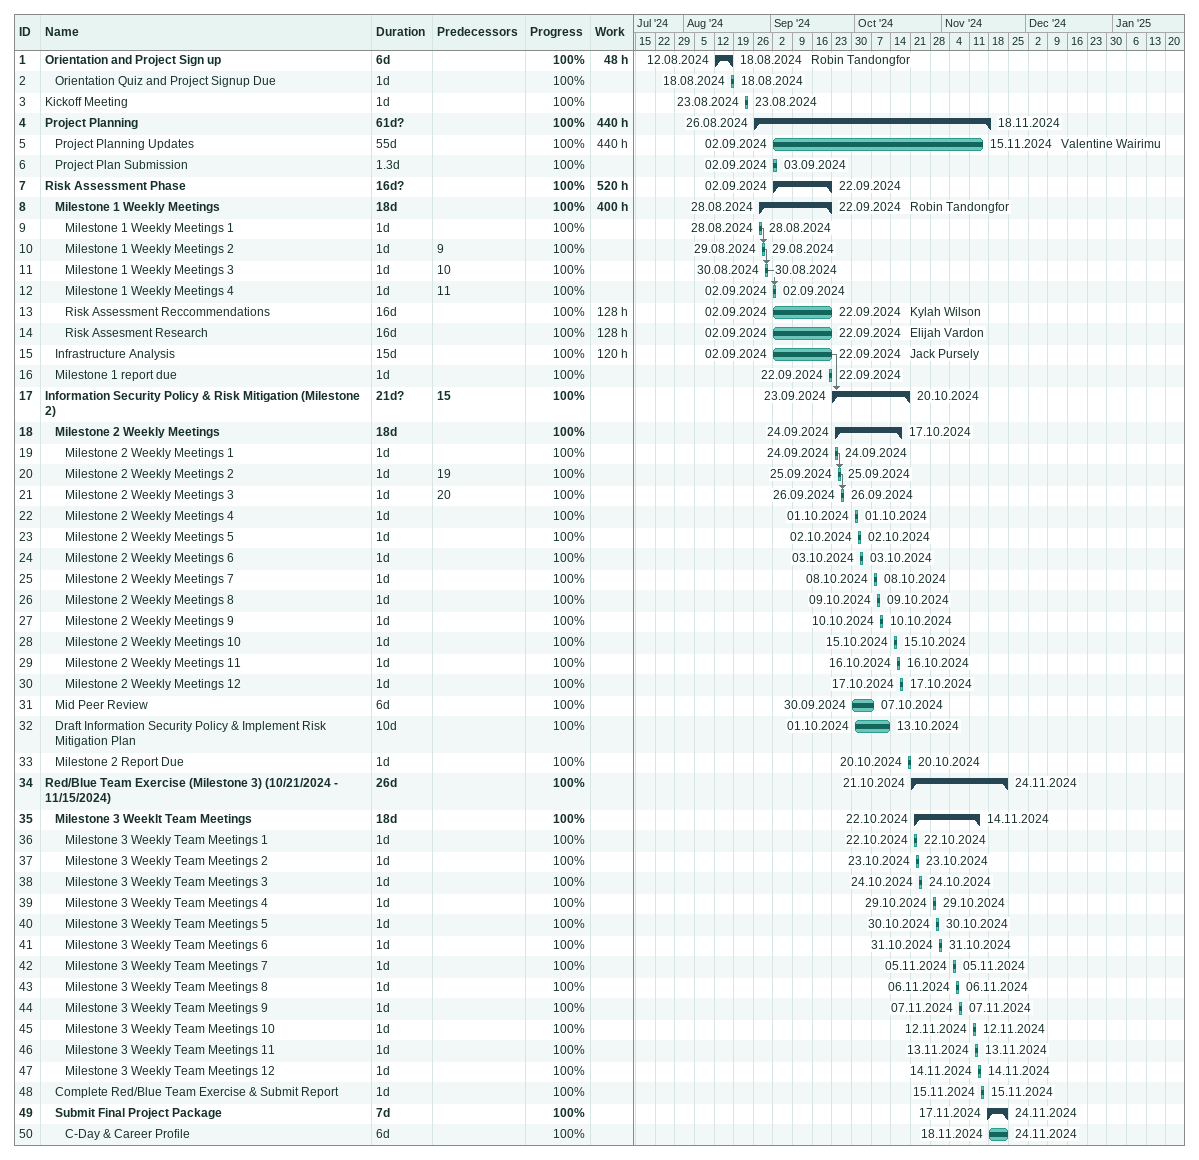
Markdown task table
| ID | Level | Task | Duration | Start | Finish | Predecessors | Resources | % complete | Work (h) |
|---|---|---|---|---|---|---|---|---|---|
| 1 | 1 | **Orientation and Project Sign up** | 6d | 2024-08-12 | 2024-08-18 |  | Robin Tandongfor | 100 | 48 |
| 2 | 2 | Orientation Quiz and Project Signup Due | 1d | 2024-08-18 | 2024-08-18 |  |  | 100 |  |
| 3 | 1 | Kickoff Meeting | 1d | 2024-08-23 | 2024-08-23 |  |  | 100 |  |
| 4 | 1 | **Project Planning** | 61d? | 2024-08-26 | 2024-11-18 |  |  | 100 | 440 |
| 5 | 2 | Project Planning Updates | 55d | 2024-09-02 | 2024-11-15 |  | Valentine Wairimu | 100 | 440 |
| 6 | 2 | Project Plan Submission | 1.3d | 2024-09-02 | 2024-09-03 |  |  | 100 |  |
| 7 | 1 | **Risk Assessment Phase** | 16d? | 2024-09-02 | 2024-09-22 |  |  | 100 | 520 |
| 8 | 2 | **Milestone 1 Weekly Meetings** | 18d | 2024-08-28 | 2024-09-22 |  | Robin Tandongfor | 100 | 400 |
| 9 | 3 | Milestone 1 Weekly Meetings 1 | 1d | 2024-08-28 | 2024-08-28 |  |  | 100 |  |
| 10 | 3 | Milestone 1 Weekly Meetings 2 | 1d | 2024-08-29 | 2024-08-29 | 9 |  | 100 |  |
| 11 | 3 | Milestone 1 Weekly Meetings 3 | 1d | 2024-08-30 | 2024-08-30 | 10 |  | 100 |  |
| 12 | 3 | Milestone 1 Weekly Meetings 4 | 1d | 2024-09-02 | 2024-09-02 | 11 |  | 100 |  |
| 13 | 3 | Risk Assessment Reccommendations | 16d | 2024-09-02 | 2024-09-22 |  | Kylah Wilson | 100 | 128 |
| 14 | 3 | Risk Assesment Research | 16d | 2024-09-02 | 2024-09-22 |  | Elijah Vardon | 100 | 128 |
| 15 | 2 | Infrastructure Analysis | 15d | 2024-09-02 | 2024-09-22 |  | Jack Pursely | 100 | 120 |
| 16 | 2 | Milestone 1 report due | 1d | 2024-09-22 | 2024-09-22 |  |  | 100 |  |
| 17 | 1 | **Information Security Policy & Risk Mitigation (Milestone 2)** | 21d? | 2024-09-23 | 2024-10-20 | 15 |  | 100 |  |
| 18 | 2 | **Milestone 2 Weekly Meetings** | 18d | 2024-09-24 | 2024-10-17 |  |  | 100 |  |
| 19 | 3 | Milestone 2 Weekly Meetings 1 | 1d | 2024-09-24 | 2024-09-24 |  |  | 100 |  |
| 20 | 3 | Milestone 2 Weekly Meetings 2 | 1d | 2024-09-25 | 2024-09-25 | 19 |  | 100 |  |
| 21 | 3 | Milestone 2 Weekly Meetings 3 | 1d | 2024-09-26 | 2024-09-26 | 20 |  | 100 |  |
| 22 | 3 | Milestone 2 Weekly Meetings 4 | 1d | 2024-10-01 | 2024-10-01 |  |  | 100 |  |
| 23 | 3 | Milestone 2 Weekly Meetings 5 | 1d | 2024-10-02 | 2024-10-02 |  |  | 100 |  |
| 24 | 3 | Milestone 2 Weekly Meetings 6 | 1d | 2024-10-03 | 2024-10-03 |  |  | 100 |  |
| 25 | 3 | Milestone 2 Weekly Meetings 7 | 1d | 2024-10-08 | 2024-10-08 |  |  | 100 |  |
| 26 | 3 | Milestone 2 Weekly Meetings 8 | 1d | 2024-10-09 | 2024-10-09 |  |  | 100 |  |
| 27 | 3 | Milestone 2 Weekly Meetings 9 | 1d | 2024-10-10 | 2024-10-10 |  |  | 100 |  |
| 28 | 3 | Milestone 2 Weekly Meetings 10 | 1d | 2024-10-15 | 2024-10-15 |  |  | 100 |  |
| 29 | 3 | Milestone 2 Weekly Meetings 11 | 1d | 2024-10-16 | 2024-10-16 |  |  | 100 |  |
| 30 | 3 | Milestone 2 Weekly Meetings 12 | 1d | 2024-10-17 | 2024-10-17 |  |  | 100 |  |
| 31 | 2 | Mid Peer Review | 6d | 2024-09-30 | 2024-10-07 |  |  | 100 |  |
| 32 | 2 | Draft Information Security Policy & Implement Risk Mitigation Plan | 10d | 2024-10-01 | 2024-10-13 |  |  | 100 |  |
| 33 | 2 | Milestone 2 Report Due | 1d | 2024-10-20 | 2024-10-20 |  |  | 100 |  |
| 34 | 1 | **Red/Blue Team Exercise (Milestone 3) (10/21/2024 - 11/15/2024)** | 26d | 2024-10-21 | 2024-11-24 |  |  | 100 |  |
| 35 | 2 | **Milestone 3 Weeklt Team Meetings** | 18d | 2024-10-22 | 2024-11-14 |  |  | 100 |  |
| 36 | 3 | Milestone 3 Weekly Team Meetings 1 | 1d | 2024-10-22 | 2024-10-22 |  |  | 100 |  |
| 37 | 3 | Milestone 3 Weekly Team Meetings 2 | 1d | 2024-10-23 | 2024-10-23 |  |  | 100 |  |
| 38 | 3 | Milestone 3 Weekly Team Meetings 3 | 1d | 2024-10-24 | 2024-10-24 |  |  | 100 |  |
| 39 | 3 | Milestone 3 Weekly Team Meetings 4 | 1d | 2024-10-29 | 2024-10-29 |  |  | 100 |  |
| 40 | 3 | Milestone 3 Weekly Team Meetings 5 | 1d | 2024-10-30 | 2024-10-30 |  |  | 100 |  |
| 41 | 3 | Milestone 3 Weekly Team Meetings 6 | 1d | 2024-10-31 | 2024-10-31 |  |  | 100 |  |
| 42 | 3 | Milestone 3 Weekly Team Meetings 7 | 1d | 2024-11-05 | 2024-11-05 |  |  | 100 |  |
| 43 | 3 | Milestone 3 Weekly Team Meetings 8 | 1d | 2024-11-06 | 2024-11-06 |  |  | 100 |  |
| 44 | 3 | Milestone 3 Weekly Team Meetings 9 | 1d | 2024-11-07 | 2024-11-07 |  |  | 100 |  |
| 45 | 3 | Milestone 3 Weekly Team Meetings 10 | 1d | 2024-11-12 | 2024-11-12 |  |  | 100 |  |
| 46 | 3 | Milestone 3 Weekly Team Meetings 11 | 1d | 2024-11-13 | 2024-11-13 |  |  | 100 |  |
| 47 | 3 | Milestone 3 Weekly Team Meetings 12 | 1d | 2024-11-14 | 2024-11-14 |  |  | 100 |  |
| 48 | 2 | Complete Red/Blue Team Exercise & Submit Report | 1d | 2024-11-15 | 2024-11-15 |  |  | 100 |  |
| 49 | 2 | **Submit Final Project Package** | 7d | 2024-11-17 | 2024-11-24 |  |  | 100 |  |
| 50 | 3 | C-Day & Career Profile | 6d | 2024-11-18 | 2024-11-24 |  |  | 100 |  |
